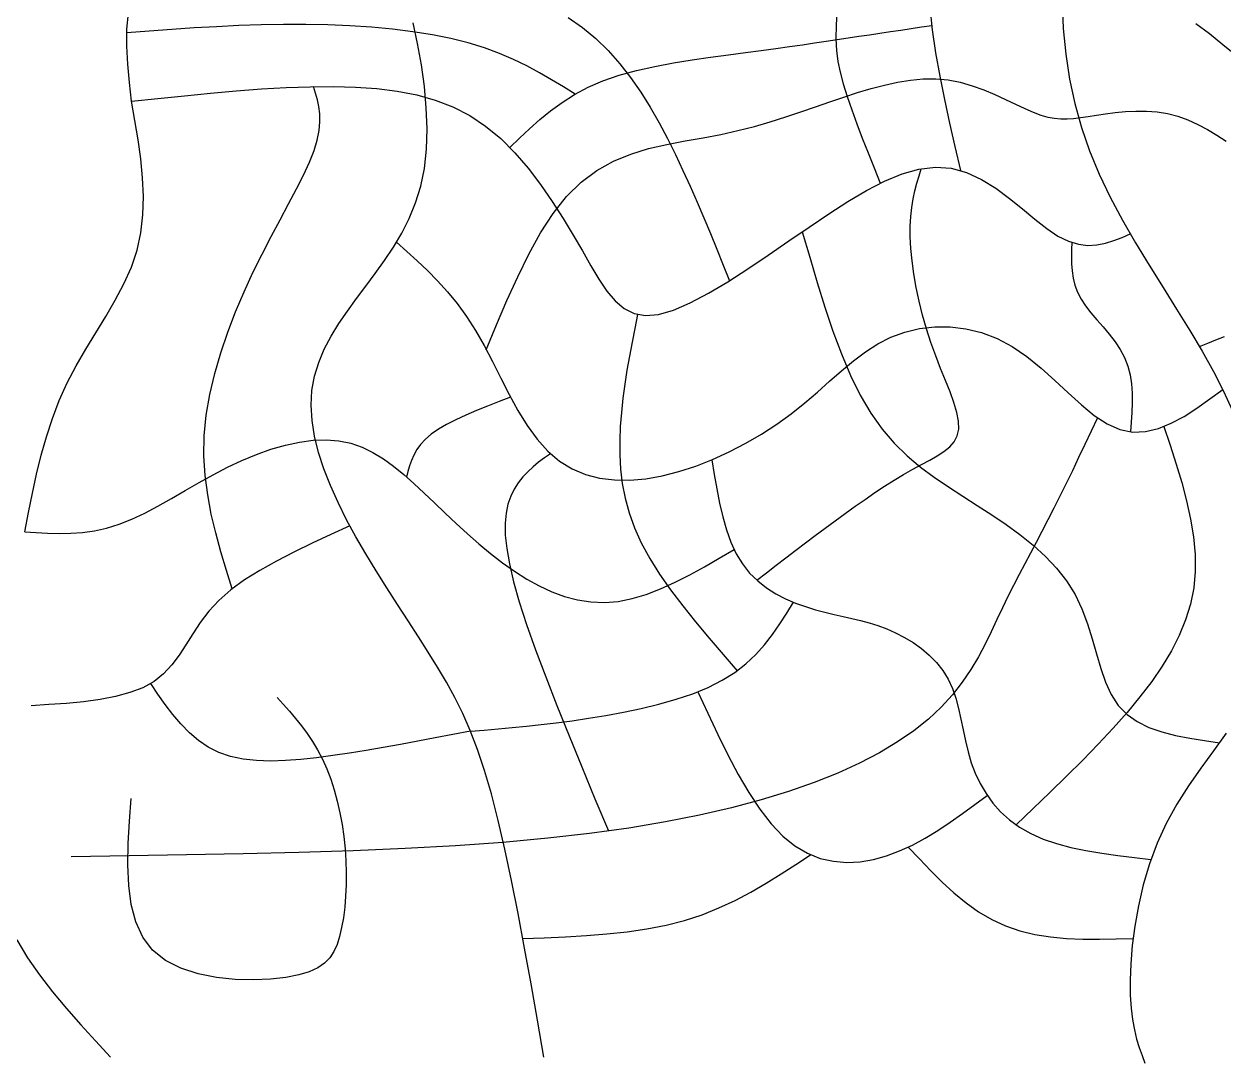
# Model space of a CAD drawing. Extents: x -15455 to 10897, y -24374 to 16165.
# Drawn here: x 5462 to 5968, y -4060 to -3625 of the extents above; entities that cross this region are included whole.
import ezdxf

# ---------------------------------------------------------------- set-up
doc = ezdxf.new("R2010")
doc.units = 0
doc.header["$MEASUREMENT"] = 0
doc.layers.add('STREETS-SPRAWL-12M', color=7, linetype='CONTINUOUS')

msp = doc.modelspace()

# ---------------------------------------------------------------- linework, layer by layer
at = {"layer": 'STREETS-SPRAWL-12M', "color": 253, "linetype": 'CONTINUOUS'}
for p, q in [((5899.96, -3615.46), (5900.4, -3626.69)), ((5505.82, -3627.02), (5506.44, -3620.28)), ((5805.06, -3617.88), (5804.63, -3625.11)), ((5844.15, -3617.71), (5845.18, -3627.28)), ((5552.97, -3625.51), (5543.55, -3625.95)), ((5562.37, -3625.18), (5552.97, -3625.51)), ((5571.76, -3625), (5562.37, -3625.18)), ((5581.13, -3625), (5571.76, -3625)), ((5590.47, -3625.19), (5581.13, -3625)), ((5599.71, -3625.58), (5590.47, -3625.19)), ((5608.81, -3626.19), (5599.71, -3625.58)), ((5628.31, -3633.1), (5626.45, -3624.36)), ((5691.74, -3622.13), (5697.76, -3626.32)), ((5804.63, -3625.11), (5804.54, -3631.01)), ((5840.6, -3626.04), (5844.94, -3625.39)), ((5956.23, -3624.65), (5961.98, -3628.86)), ((5515.22, -3627.79), (5505.77, -3628.48)), ((5505.79, -3634.21), (5505.82, -3627.02)), ((5524.67, -3627.12), (5515.22, -3627.79)), ((5534.11, -3626.5), (5524.67, -3627.12)), ((5543.55, -3625.95), (5534.11, -3626.5)), ((5617.68, -3627.03), (5608.81, -3626.19)), ((5626.27, -3628.1), (5617.68, -3627.03)), ((5634.51, -3629.41), (5626.27, -3628.1)), ((5642.33, -3630.98), (5634.51, -3629.41)), ((5697.76, -3626.32), (5703.39, -3630.96)), ((5703.39, -3630.96), (5708.64, -3636.05)), ((5805.1, -3631.39), (5809.69, -3630.69)), ((5809.69, -3630.69), (5814.21, -3630.01)), ((5814.21, -3630.01), (5818.69, -3629.33)), ((5818.69, -3629.33), (5823.12, -3628.67)), ((5823.12, -3628.67), (5827.52, -3628)), ((5827.52, -3628), (5831.9, -3627.35)), ((5831.9, -3627.35), (5836.26, -3626.69)), ((5836.26, -3626.69), (5840.6, -3626.04)), ((5845.18, -3627.28), (5846.59, -3636.96)), ((5900.4, -3626.69), (5901.42, -3637.55)), ((5961.98, -3628.86), (5967.7, -3633.42)), ((5506.2, -3641.74), (5505.79, -3634.21)), ((5629.9, -3642.07), (5628.31, -3633.1)), ((5649.67, -3632.81), (5642.33, -3630.98)), ((5656.49, -3634.91), (5649.67, -3632.81)), ((5662.83, -3637.25), (5656.49, -3634.91)), ((5766.45, -3636.85), (5773.1, -3635.97)), ((5773.1, -3635.97), (5779.27, -3635.14)), ((5779.27, -3635.14), (5785.03, -3634.34)), ((5785.03, -3634.34), (5790.43, -3633.57)), ((5790.43, -3633.57), (5795.54, -3632.82)), ((5795.54, -3632.82), (5800.41, -3632.09)), ((5800.41, -3632.09), (5805.1, -3631.39)), ((5804.54, -3631.01), (5804.8, -3636.03)), ((5967.7, -3633.42), (5973.45, -3638.07)), ((5668.76, -3639.79), (5662.83, -3637.25)), ((5674.35, -3642.51), (5668.76, -3639.79)), ((5708.64, -3636.05), (5713.52, -3641.55)), ((5736.08, -3641.18), (5743.97, -3639.89)), ((5743.97, -3639.89), (5751.76, -3638.77)), ((5751.76, -3638.77), (5759.3, -3637.77)), ((5759.3, -3637.77), (5766.45, -3636.85)), ((5804.8, -3636.03), (5805.41, -3640.6)), ((5805.41, -3640.6), (5806.38, -3645.17)), ((5846.59, -3636.96), (5848.31, -3646.75)), ((5901.42, -3637.55), (5903.03, -3648.09)), ((5506.89, -3649.5), (5506.2, -3641.74)), ((5631.13, -3651.14), (5629.9, -3642.07)), ((5679.67, -3645.36), (5674.35, -3642.51)), ((5684.78, -3648.31), (5679.67, -3645.36)), ((5713.24, -3646.44), (5720.57, -3644.41)), ((5713.52, -3641.55), (5718.08, -3647.41)), ((5720.57, -3644.41), (5728.23, -3642.68)), ((5728.23, -3642.68), (5736.08, -3641.18)), ((5806.38, -3645.17), (5807.7, -3650.07)), ((5507.73, -3657.36), (5506.89, -3649.5)), ((5583.04, -3651.24), (5592.81, -3651.16)), ((5592.81, -3651.16), (5602.18, -3651.4)), ((5631.96, -3660.17), (5631.13, -3651.14)), ((5689.76, -3651.33), (5684.78, -3648.31)), ((5700.13, -3651.5), (5706.4, -3648.79)), ((5706.4, -3648.79), (5713.24, -3646.44)), ((5718.08, -3647.41), (5722.33, -3653.56)), ((5807.7, -3650.07), (5809.34, -3655.35)), ((5819.44, -3652.02), (5825.05, -3650.53)), ((5825.05, -3650.53), (5830.57, -3649.31)), ((5830.57, -3649.31), (5836.01, -3648.44)), ((5836.01, -3648.44), (5841.36, -3647.96)), ((5841.36, -3647.96), (5846.64, -3647.92)), ((5846.64, -3647.92), (5851.84, -3648.39)), ((5848.31, -3646.75), (5850.29, -3656.61)), ((5851.84, -3648.39), (5856.97, -3649.39)), ((5856.97, -3649.39), (5862, -3650.83)), ((5862, -3650.83), (5866.87, -3652.58)), ((5903.03, -3648.09), (5905.24, -3658.36)), ((5507.73, -3657.36), (5518.89, -3656.17)), ((5518.89, -3656.17), (5530, -3655.02)), ((5530, -3655.02), (5541, -3653.95)), ((5541, -3653.95), (5551.86, -3653)), ((5551.86, -3653), (5562.52, -3652.2)), ((5562.52, -3652.2), (5572.93, -3651.61)), ((5572.93, -3651.61), (5583.04, -3651.24)), ((5585.29, -3653.94), (5584.43, -3651.22)), ((5586.07, -3656.73), (5585.29, -3653.94)), ((5602.18, -3651.4), (5611.16, -3652.02)), ((5611.16, -3652.02), (5619.74, -3653.1)), ((5619.74, -3653.1), (5627.94, -3654.7)), ((5627.94, -3654.7), (5635.76, -3656.91)), ((5689.17, -3657.83), (5694.42, -3654.53)), ((5694.67, -3654.39), (5689.76, -3651.33)), ((5694.42, -3654.53), (5700.13, -3651.5)), ((5722.33, -3653.56), (5726.31, -3659.93)), ((5802.01, -3657.67), (5807.93, -3655.65)), ((5807.93, -3655.65), (5813.73, -3653.75)), ((5809.34, -3655.35), (5811.25, -3660.96)), ((5813.73, -3653.75), (5819.44, -3652.02)), ((5866.87, -3652.58), (5871.56, -3654.54)), ((5871.56, -3654.54), (5876.04, -3656.58)), ((5509.17, -3665.49), (5507.73, -3657.36)), ((5586.7, -3659.64), (5586.07, -3656.73)), ((5587.08, -3662.73), (5586.7, -3659.64)), ((5632.28, -3669.02), (5631.96, -3660.17)), ((5635.76, -3656.91), (5643.2, -3659.78)), ((5643.2, -3659.78), (5650.27, -3663.4)), ((5684.31, -3661.37), (5689.17, -3657.83)), ((5726.31, -3659.93), (5730.05, -3666.48)), ((5789.8, -3661.88), (5795.98, -3659.76)), ((5795.98, -3659.76), (5802.01, -3657.67)), ((5811.25, -3660.96), (5813.39, -3666.82)), ((5850.29, -3656.61), (5852.46, -3666.54)), ((5876.04, -3656.58), (5880.25, -3658.58)), ((5880.25, -3658.58), (5884.16, -3660.42)), ((5884.16, -3660.42), (5887.74, -3661.99)), ((5905.24, -3658.36), (5908.05, -3668.41)), ((5510.5, -3673.59), (5509.17, -3665.49)), ((5586.83, -3669.71), (5587.15, -3666.07)), ((5587.15, -3666.07), (5587.08, -3662.73)), ((5650.27, -3663.4), (5656.97, -3667.82)), ((5675.45, -3668.95), (5679.76, -3665.09)), ((5679.76, -3665.09), (5684.31, -3661.37)), ((5770.2, -3667.97), (5776.93, -3666.03)), ((5776.93, -3666.03), (5783.46, -3663.98)), ((5783.46, -3663.98), (5789.8, -3661.88)), ((5887.74, -3661.99), (5890.97, -3663.19)), ((5890.97, -3663.19), (5893.91, -3664.03)), ((5893.91, -3664.03), (5896.66, -3664.55)), ((5896.66, -3664.55), (5899.32, -3664.8)), ((5899.32, -3664.8), (5901.97, -3664.81)), ((5901.97, -3664.81), (5904.72, -3664.61)), ((5904.72, -3664.61), (5907.64, -3664.26)), ((5907.64, -3664.26), (5910.84, -3663.78)), ((5910.84, -3663.78), (5914.38, -3663.23)), ((5914.38, -3663.23), (5918.22, -3662.66)), ((5918.22, -3662.66), (5922.31, -3662.13)), ((5922.31, -3662.13), (5926.59, -3661.73)), ((5926.59, -3661.73), (5930.99, -3661.5)), ((5930.99, -3661.5), (5935.46, -3661.52)), ((5935.46, -3661.52), (5939.94, -3661.86)), ((5939.94, -3661.86), (5944.36, -3662.58)), ((5944.36, -3662.58), (5948.69, -3663.72)), ((5948.69, -3663.72), (5952.91, -3665.25)), ((5952.91, -3665.25), (5957.04, -3667.12)), ((5586.03, -3673.73), (5586.83, -3669.71)), ((5632.05, -3677.57), (5632.28, -3669.02)), ((5656.97, -3667.82), (5663.3, -3673.09)), ((5671.29, -3672.9), (5675.45, -3668.95)), ((5730.05, -3666.48), (5733.58, -3673.12)), ((5748.6, -3672.74), (5756.05, -3671.35)), ((5756.05, -3671.35), (5763.25, -3669.75)), ((5763.25, -3669.75), (5770.2, -3667.97)), ((5813.39, -3666.82), (5815.7, -3672.91)), ((5852.46, -3666.54), (5854.76, -3676.5)), ((5908.05, -3668.41), (5911.48, -3678.31)), ((5957.04, -3667.12), (5961.11, -3669.26)), ((5961.11, -3669.26), (5965.12, -3671.63)), ((5511.62, -3681.64), (5510.5, -3673.59)), ((5584.67, -3678.17), (5586.03, -3673.73)), ((5663.3, -3673.09), (5669.27, -3679.06)), ((5667.21, -3676.89), (5671.29, -3672.9)), ((5725.64, -3677.34), (5733.3, -3675.55)), ((5733.3, -3675.55), (5740.99, -3674.08)), ((5733.58, -3673.12), (5736.92, -3679.82)), ((5740.99, -3674.08), (5748.6, -3672.74)), ((5815.7, -3672.91), (5818.16, -3679.15)), ((5965.12, -3671.63), (5969.09, -3674.16)), ((5582.71, -3683.09), (5584.67, -3678.17)), ((5631.17, -3685.67), (5632.05, -3677.57)), ((5669.27, -3679.06), (5674.88, -3685.58)), ((5710.78, -3682.62), (5718.1, -3679.64)), ((5718.1, -3679.64), (5725.64, -3677.34)), ((5736.92, -3679.82), (5740.11, -3686.5)), ((5818.16, -3679.15), (5820.7, -3685.49)), ((5854.76, -3676.5), (5857.12, -3686.48)), ((5911.48, -3678.31), (5915.54, -3688.1)), ((5512.4, -3689.6), (5511.62, -3681.64)), ((5580.21, -3688.48), (5582.71, -3683.09)), ((5629.61, -3693.21), (5631.17, -3685.67)), ((5674.88, -3685.58), (5680.14, -3692.48)), ((5697.19, -3691.4), (5703.78, -3686.48)), ((5703.78, -3686.48), (5710.78, -3682.62)), ((5740.11, -3686.5), (5743.16, -3693.17)), ((5820.7, -3685.49), (5823.29, -3691.9)), ((5832.45, -3688.01), (5839.58, -3685.98)), ((5839.58, -3685.98), (5846.49, -3685.11)), ((5839.62, -3688.84), (5840.55, -3685.79)), ((5846.49, -3685.11), (5853.18, -3685.55)), ((5853.18, -3685.55), (5859.65, -3687.35)), ((5512.76, -3697.46), (5512.4, -3689.6)), ((5577.25, -3694.33), (5580.21, -3688.48)), ((5691.08, -3697.51), (5697.19, -3691.4)), ((5817.49, -3694.94), (5825.08, -3691.04)), ((5825.08, -3691.04), (5832.45, -3688.01)), ((5838.72, -3691.94), (5839.62, -3688.84)), ((5859.65, -3687.35), (5865.89, -3690.28)), ((5865.89, -3690.28), (5871.91, -3694.03)), ((5915.54, -3688.1), (5920.2, -3697.83)), ((5573.94, -3700.6), (5577.25, -3694.33)), ((5627.43, -3700.24), (5629.61, -3693.21)), ((5680.14, -3692.48), (5685.05, -3699.58)), ((5743.16, -3693.17), (5746.1, -3699.83)), ((5809.66, -3699.55), (5817.49, -3694.94)), ((5837.15, -3698.51), (5837.89, -3695.15)), ((5837.89, -3695.15), (5838.72, -3691.94)), ((5871.91, -3694.03), (5877.68, -3698.3)), ((5512.56, -3705.19), (5512.76, -3697.46)), ((5570.35, -3707.28), (5573.94, -3700.6)), ((5624.72, -3706.82), (5627.43, -3700.24)), ((5685.05, -3699.58), (5689.62, -3706.73)), ((5685.42, -3704.71), (5691.08, -3697.51)), ((5746.1, -3699.83), (5748.94, -3706.47)), ((5801.59, -3704.74), (5809.66, -3699.55)), ((5836.56, -3702.08), (5837.15, -3698.51)), ((5877.68, -3698.3), (5883.19, -3702.75)), ((5920.2, -3697.83), (5925.36, -3707.49)), ((5511.72, -3712.76), (5512.56, -3705.19)), ((5621.58, -3713.01), (5624.72, -3706.82)), ((5680.14, -3712.84), (5685.42, -3704.71)), ((5689.62, -3706.73), (5693.85, -3713.74)), ((5748.94, -3706.47), (5751.71, -3713.11)), ((5793.27, -3710.36), (5801.59, -3704.74)), ((5835.89, -3710.04), (5836.12, -3705.9)), ((5836.12, -3705.9), (5836.56, -3702.08)), ((5883.19, -3702.75), (5888.45, -3707.1)), ((5566.6, -3714.35), (5570.35, -3707.28)), ((5784.73, -3716.25), (5793.27, -3710.36)), ((5835.89, -3714.54), (5835.89, -3710.04)), ((5888.45, -3707.1), (5893.45, -3711.01)), ((5893.45, -3711.01), (5898.16, -3714.18)), ((5925.36, -3707.49), (5930.88, -3717.05)), ((5510.11, -3720.13), (5511.72, -3712.76)), ((5562.75, -3721.79), (5566.6, -3714.35)), ((5618.09, -3718.89), (5621.58, -3713.01)), ((5619.44, -3716.7), (5623.82, -3720.62)), ((5675.18, -3721.76), (5680.14, -3712.84)), ((5693.85, -3713.74), (5697.73, -3720.46)), ((5751.71, -3713.11), (5754.42, -3719.74)), ((5776.08, -3722.2), (5784.73, -3716.25)), ((5790.4, -3712.33), (5793.52, -3723.08)), ((5836.15, -3719.42), (5835.89, -3714.54)), ((5898.16, -3714.18), (5902.59, -3716.37)), ((5902.59, -3716.37), (5906.78, -3717.63)), ((5904.06, -3716.9), (5903.92, -3719.9)), ((5918.19, -3717.21), (5921.73, -3716.11)), ((5921.73, -3716.11), (5925.2, -3714.74)), ((5925.2, -3714.74), (5928.64, -3713.24)), ((5507.69, -3727.31), (5510.11, -3720.13)), ((5558.92, -3729.57), (5562.75, -3721.79)), ((5614.36, -3724.51), (5618.09, -3718.89)), ((5623.82, -3720.62), (5628.17, -3724.61)), ((5670.48, -3731.29), (5675.18, -3721.76)), ((5697.73, -3720.46), (5701.32, -3726.72)), ((5754.42, -3719.74), (5757.09, -3726.37)), ((5836.66, -3724.65), (5836.15, -3719.42)), ((5903.92, -3719.9), (5903.85, -3722.9)), ((5906.78, -3717.63), (5910.75, -3718.11)), ((5910.75, -3718.11), (5914.54, -3717.93)), ((5914.54, -3717.93), (5918.19, -3717.21)), ((5930.88, -3717.05), (5936.61, -3726.5)), ((5610.46, -3729.95), (5614.36, -3724.51)), ((5628.17, -3724.61), (5632.49, -3728.74)), ((5701.32, -3726.72), (5704.72, -3732.4)), ((5757.09, -3726.37), (5759.74, -3732.99)), ((5767.46, -3728.01), (5776.08, -3722.2)), ((5793.52, -3723.08), (5796.68, -3733.72)), ((5837.42, -3730.14), (5836.66, -3724.65)), ((5903.85, -3722.9), (5903.89, -3725.9)), ((5903.89, -3725.9), (5904.11, -3728.89)), ((5936.61, -3726.5), (5942.42, -3735.8)), ((5504.56, -3734.33), (5507.69, -3727.31)), ((5555.18, -3737.68), (5558.92, -3729.57)), ((5606.5, -3735.27), (5610.46, -3729.95)), ((5632.49, -3728.74), (5636.73, -3733.08)), ((5665.96, -3741.3), (5670.48, -3731.29)), ((5759.02, -3733.45), (5767.46, -3728.01)), ((5838.42, -3735.83), (5837.42, -3730.14)), ((5904.11, -3728.89), (5904.55, -3731.87)), ((5904.55, -3731.87), (5905.29, -3734.83)), ((5500.9, -3741.24), (5504.56, -3734.33)), ((5602.56, -3740.54), (5606.5, -3735.27)), ((5636.73, -3733.08), (5640.9, -3737.69)), ((5704.72, -3732.4), (5708.09, -3737.36)), ((5750.89, -3738.3), (5759.02, -3733.45)), ((5796.68, -3733.72), (5799.93, -3744.14)), ((5839.64, -3741.64), (5838.42, -3735.83)), ((5905.29, -3734.83), (5906.38, -3737.78)), ((5942.42, -3735.8), (5948.17, -3744.94)), ((5496.88, -3748.1), (5500.9, -3741.24)), ((5551.62, -3746.05), (5555.18, -3737.68)), ((5598.75, -3745.8), (5602.56, -3740.54)), ((5640.9, -3737.69), (5644.96, -3742.66)), ((5661.58, -3751.62), (5665.96, -3741.3)), ((5708.09, -3737.36), (5711.58, -3741.49)), ((5711.58, -3741.49), (5715.35, -3744.66)), ((5743.22, -3742.36), (5750.89, -3738.3)), ((5841.09, -3747.49), (5839.64, -3741.64)), ((5906.38, -3737.78), (5907.87, -3740.71)), ((5907.87, -3740.71), (5909.79, -3743.63)), ((5548.31, -3754.63), (5551.62, -3746.05)), ((5595.15, -3751.08), (5598.75, -3745.8)), ((5644.96, -3742.66), (5648.89, -3748.04)), ((5715.35, -3744.66), (5719.54, -3746.76)), ((5719.54, -3746.76), (5724.31, -3747.65)), ((5720.97, -3747.17), (5719.8, -3753.06)), ((5724.31, -3747.65), (5729.82, -3747.23)), ((5729.82, -3747.23), (5736.15, -3745.41)), ((5736.15, -3745.41), (5743.22, -3742.36)), ((5799.93, -3744.14), (5803.33, -3754.21)), ((5909.79, -3743.63), (5912.06, -3746.55)), ((5912.06, -3746.55), (5914.56, -3749.49)), ((5948.17, -3744.94), (5953.71, -3753.9)), ((5492.67, -3754.95), (5496.88, -3748.1)), ((5591.86, -3756.42), (5595.15, -3751.08)), ((5648.89, -3748.04), (5652.67, -3753.91)), ((5657.25, -3762.09), (5661.58, -3751.62)), ((5842.74, -3753.31), (5841.09, -3747.49)), ((5914.56, -3749.49), (5917.16, -3752.49)), ((5488.44, -3761.86), (5492.67, -3754.95)), ((5545.34, -3763.34), (5548.31, -3754.63)), ((5588.98, -3761.86), (5591.86, -3756.42)), ((5652.67, -3753.91), (5656.3, -3760.3)), ((5719.8, -3753.06), (5718.65, -3758.95)), ((5803.33, -3754.21), (5806.91, -3763.83)), ((5822.24, -3759.61), (5827.76, -3756.8)), ((5827.76, -3756.8), (5833.64, -3754.63)), ((5833.64, -3754.63), (5839.81, -3753.16)), ((5839.81, -3753.16), (5846.21, -3752.4)), ((5844.6, -3759.04), (5842.74, -3753.31)), ((5846.21, -3752.4), (5852.76, -3752.4)), ((5852.76, -3752.4), (5859.38, -3753.2)), ((5859.38, -3753.2), (5865.99, -3754.82)), ((5865.99, -3754.82), (5872.53, -3757.3)), ((5872.53, -3757.3), (5878.91, -3760.67)), ((5917.16, -3752.49), (5919.75, -3755.55)), ((5919.75, -3755.55), (5922.21, -3758.7)), ((5953.71, -3753.9), (5958.91, -3762.65)), ((5964.73, -3757.89), (5968.28, -3756.53)), ((5484.36, -3768.88), (5488.44, -3761.86)), ((5586.6, -3767.45), (5588.98, -3761.86)), ((5656.3, -3760.3), (5659.83, -3767.06)), ((5718.65, -3758.95), (5717.55, -3764.84)), ((5816.99, -3762.97), (5822.24, -3759.61)), ((5846.62, -3764.6), (5844.6, -3759.04)), ((5878.91, -3760.67), (5885.08, -3764.93)), ((5922.21, -3758.7), (5924.42, -3761.97)), ((5924.42, -3761.97), (5926.26, -3765.38)), ((5957.82, -3760.78), (5961.26, -3759.32)), ((5961.26, -3759.32), (5964.73, -3757.89)), ((5542.79, -3772.12), (5545.34, -3763.34)), ((5584.82, -3773.21), (5586.6, -3767.45)), ((5659.83, -3767.06), (5663.34, -3774)), ((5717.55, -3764.84), (5716.52, -3770.73)), ((5806.91, -3763.83), (5810.73, -3772.88)), ((5806.94, -3770.94), (5811.93, -3766.78)), ((5811.93, -3766.78), (5816.99, -3762.97)), ((5848.72, -3769.94), (5846.62, -3764.6)), ((5885.08, -3764.93), (5891.04, -3769.81)), ((5926.26, -3765.38), (5927.64, -3768.95)), ((5958.91, -3762.65), (5963.65, -3771.19)), ((5480.6, -3776.05), (5484.36, -3768.88)), ((5540.72, -3780.92), (5542.79, -3772.12)), ((5716.52, -3770.73), (5715.6, -3776.64)), ((5801.92, -3775.35), (5806.94, -3770.94)), ((5850.77, -3775.04), (5848.72, -3769.94)), ((5891.04, -3769.81), (5896.83, -3775.03)), ((5927.64, -3768.95), (5928.59, -3772.65)), ((5963.65, -3771.19), (5967.93, -3779.56)), ((5477.3, -3783.43), (5480.6, -3776.05)), ((5583.73, -3779.19), (5584.82, -3773.21)), ((5663.34, -3774), (5666.9, -3780.93)), ((5715.6, -3776.64), (5714.81, -3782.55)), ((5796.79, -3779.9), (5801.92, -3775.35)), ((5810.73, -3772.88), (5814.84, -3781.25)), ((5852.67, -3779.86), (5850.77, -3775.04)), ((5896.83, -3775.03), (5902.48, -3780.28)), ((5928.59, -3772.65), (5929.17, -3776.47)), ((5929.17, -3776.47), (5929.45, -3780.4)), ((5539.24, -3789.66), (5540.72, -3780.92)), ((5583.4, -3785.41), (5583.73, -3779.19)), ((5667.49, -3782.04), (5662.6, -3783.91)), ((5666.9, -3780.93), (5670.59, -3787.67)), ((5714.81, -3782.55), (5714.17, -3788.48)), ((5791.44, -3784.5), (5796.79, -3779.9)), ((5814.84, -3781.25), (5819.27, -3788.83)), ((5854.29, -3784.35), (5852.67, -3779.86)), ((5902.48, -3780.28), (5908.02, -3785.28)), ((5929.45, -3780.4), (5929.49, -3784.4)), ((5962.14, -3782.83), (5967.57, -3778.81)), ((5967.93, -3779.56), (5971.77, -3787.82)), ((5474.42, -3790.99), (5477.3, -3783.43)), ((5583.81, -3791.86), (5583.4, -3785.41)), ((5653.1, -3787.69), (5648.61, -3789.61)), ((5657.78, -3785.79), (5653.1, -3787.69)), ((5662.6, -3783.91), (5657.78, -3785.79)), ((5670.59, -3787.67), (5674.48, -3794.03)), ((5785.76, -3789.04), (5791.44, -3784.5)), ((5855.51, -3788.48), (5854.29, -3784.35)), ((5908.02, -3785.28), (5913.48, -3789.72)), ((5929.49, -3784.4), (5929.34, -3788.47)), ((5951.3, -3790.14), (5956.72, -3786.66)), ((5956.72, -3786.66), (5962.14, -3782.83)), ((5471.91, -3798.71), (5474.42, -3790.99)), ((5538.4, -3798.29), (5539.24, -3789.66)), ((5584.88, -3798.5), (5583.81, -3791.86)), ((5644.4, -3791.55), (5640.52, -3793.54)), ((5648.61, -3789.61), (5644.4, -3791.55)), ((5714.17, -3788.48), (5713.71, -3794.42)), ((5779.69, -3793.43), (5785.76, -3789.04)), ((5819.27, -3788.83), (5824.06, -3795.55)), ((5856.23, -3792.22), (5855.51, -3788.48)), ((5856.32, -3795.52), (5856.23, -3792.22)), ((5914.85, -3790.71), (5912.18, -3796.35)), ((5913.48, -3789.72), (5918.89, -3793.3)), ((5929.07, -3792.58), (5928.74, -3796.7)), ((5929.34, -3788.47), (5929.07, -3792.58)), ((5945.88, -3793.07), (5951.3, -3790.14)), ((5634.05, -3797.64), (5631.57, -3799.77)), ((5637.05, -3795.56), (5634.05, -3797.64)), ((5640.52, -3793.54), (5637.05, -3795.56)), ((5674.48, -3794.03), (5678.64, -3799.82)), ((5713.71, -3794.42), (5713.47, -3800.38)), ((5766.57, -3801.51), (5773.27, -3797.6)), ((5773.27, -3797.6), (5779.69, -3793.43)), ((5824.06, -3795.55), (5829.18, -3801.47)), ((5855.69, -3798.37), (5856.32, -3795.52)), ((5912.18, -3796.35), (5909.52, -3801.97)), ((5918.89, -3793.3), (5924.27, -3795.73)), ((5924.27, -3795.73), (5929.66, -3796.79)), ((5929.66, -3796.79), (5935.06, -3796.58)), ((5935.06, -3796.58), (5940.47, -3795.28)), ((5940.47, -3795.28), (5945.88, -3793.07)), ((5942.84, -3794.41), (5945.45, -3802.33)), ((5469.71, -3806.56), (5471.91, -3798.71)), ((5538.27, -3806.75), (5538.4, -3798.29)), ((5566.51, -3804.03), (5572.56, -3802.27)), ((5572.56, -3802.27), (5578.49, -3800.99)), ((5578.49, -3800.99), (5584.26, -3800.22)), ((5584.26, -3800.22), (5589.82, -3800.02)), ((5586.58, -3805.32), (5584.88, -3798.5)), ((5589.82, -3800.02), (5595.12, -3800.44)), ((5595.12, -3800.44), (5600.14, -3801.5)), ((5600.14, -3801.5), (5604.9, -3803.17)), ((5629.55, -3801.96), (5627.95, -3804.18)), ((5631.57, -3799.77), (5629.55, -3801.96)), ((5678.64, -3799.82), (5683.15, -3804.85)), ((5713.47, -3800.38), (5713.49, -3806.36)), ((5759.66, -3805.1), (5766.57, -3801.51)), ((5829.18, -3801.47), (5834.58, -3806.75)), ((5852.52, -3803.01), (5854.4, -3800.84)), ((5854.4, -3800.84), (5855.69, -3798.37)), ((5909.52, -3801.97), (5906.87, -3807.54)), ((5945.45, -3802.33), (5947.97, -3810.22)), ((5467.75, -3814.52), (5469.71, -3806.56)), ((5538.77, -3815.06), (5538.27, -3806.75)), ((5554.26, -3808.75), (5560.4, -3806.21)), ((5560.4, -3806.21), (5566.51, -3804.03)), ((5588.83, -3812.27), (5586.58, -3805.32)), ((5604.9, -3803.17), (5609.45, -3805.39)), ((5609.45, -3805.39), (5613.86, -3808.08)), ((5626.68, -3806.44), (5625.68, -3808.74)), ((5627.95, -3804.18), (5626.68, -3806.44)), ((5681.75, -3807.66), (5679.31, -3809.49)), ((5684.23, -3805.87), (5681.75, -3807.66)), ((5683.15, -3804.85), (5688.07, -3808.98)), ((5713.49, -3806.36), (5713.83, -3812.38)), ((5752.62, -3808.32), (5759.66, -3805.1)), ((5834.58, -3806.75), (5840.22, -3811.49)), ((5844.1, -3808.61), (5847.29, -3806.81)), ((5847.29, -3806.81), (5850.12, -3804.97)), ((5850.12, -3804.97), (5852.52, -3803.01)), ((5906.87, -3807.54), (5904.23, -3813.03)), ((5542.12, -3814.76), (5548.16, -3811.62)), ((5548.16, -3811.62), (5554.26, -3808.75)), ((5591.58, -3819.33), (5588.83, -3812.27)), ((5613.86, -3808.08), (5618.17, -3811.2)), ((5618.17, -3811.2), (5622.43, -3814.68)), ((5624.88, -3811.05), (5624.22, -3813.38)), ((5625.68, -3808.74), (5624.88, -3811.05)), ((5676.95, -3811.41), (5674.69, -3813.46)), ((5679.31, -3809.49), (5676.95, -3811.41)), ((5688.07, -3808.98), (5693.37, -3812.2)), ((5693.37, -3812.2), (5699.02, -3814.58)), ((5713.83, -3812.38), (5714.56, -3818.46)), ((5738.39, -3813.44), (5745.5, -3811.12)), ((5745.5, -3811.12), (5752.62, -3808.32)), ((5752.34, -3808.44), (5753.34, -3814.62)), ((5833.1, -3814.63), (5836.93, -3812.44)), ((5836.93, -3812.44), (5840.62, -3810.46)), ((5840.22, -3811.49), (5846.04, -3815.83)), ((5840.62, -3810.46), (5844.1, -3808.61)), ((5947.97, -3810.22), (5950.31, -3818.05)), ((5465.98, -3822.56), (5467.75, -3814.52)), ((5530.3, -3821.43), (5536.17, -3818.06)), ((5536.17, -3818.06), (5542.12, -3814.76)), ((5539.83, -3823.24), (5538.77, -3815.06)), ((5622.43, -3814.68), (5626.69, -3818.45)), ((5624.22, -3813.38), (5623.62, -3815.71)), ((5672.58, -3815.68), (5670.66, -3818.11)), ((5674.69, -3813.46), (5672.58, -3815.68)), ((5699.02, -3814.58), (5704.99, -3816.14)), ((5704.99, -3816.14), (5711.24, -3816.95)), ((5711.24, -3816.95), (5717.74, -3817.03)), ((5717.74, -3817.03), (5724.46, -3816.45)), ((5724.46, -3816.45), (5731.36, -3815.23)), ((5731.36, -3815.23), (5738.39, -3813.44)), ((5753.34, -3814.62), (5754.4, -3820.73)), ((5825.12, -3819.58), (5829.16, -3817.02)), ((5829.16, -3817.02), (5833.1, -3814.63)), ((5846.04, -3815.83), (5852.01, -3819.88)), ((5904.23, -3813.03), (5901.61, -3818.43)), ((5950.31, -3818.05), (5952.37, -3825.81)), ((5464.32, -3830.66), (5465.98, -3822.56)), ((5524.53, -3824.76), (5530.3, -3821.43)), ((5594.78, -3826.48), (5591.58, -3819.33)), ((5626.69, -3818.45), (5631.02, -3822.46)), ((5631.02, -3822.46), (5635.44, -3826.65)), ((5668.96, -3820.79), (5667.52, -3823.77)), ((5670.66, -3818.11), (5668.96, -3820.79)), ((5714.56, -3818.46), (5715.74, -3824.59)), ((5754.4, -3820.73), (5755.57, -3826.71)), ((5816.85, -3825.12), (5821.01, -3822.29)), ((5821.01, -3822.29), (5825.12, -3819.58)), ((5852.01, -3819.88), (5858.07, -3823.79)), ((5901.61, -3818.43), (5899.01, -3823.71)), ((5513.28, -3830.9), (5518.85, -3827.95)), ((5518.85, -3827.95), (5524.53, -3824.76)), ((5541.34, -3831.3), (5539.83, -3823.24)), ((5598.37, -3833.68), (5594.78, -3826.48)), ((5635.44, -3826.65), (5639.97, -3830.94)), ((5666.38, -3827.11), (5665.58, -3830.88)), ((5667.52, -3823.77), (5666.38, -3827.11)), ((5715.74, -3824.59), (5717.43, -3830.8)), ((5755.57, -3826.71), (5756.92, -3832.5)), ((5808.45, -3831.06), (5812.66, -3828.05)), ((5812.66, -3828.05), (5816.85, -3825.12)), ((5858.07, -3823.79), (5864.17, -3827.66)), ((5864.17, -3827.66), (5870.27, -3831.61)), ((5899.01, -3823.71), (5896.45, -3828.84)), ((5952.37, -3825.81), (5954.07, -3833.46)), ((5462.73, -3838.78), (5464.32, -3830.66)), ((5507.82, -3833.49), (5513.28, -3830.9)), ((5543.22, -3839.27), (5541.34, -3831.3)), ((5639.97, -3830.94), (5644.6, -3835.28)), ((5665.58, -3830.88), (5665.19, -3835.19)), ((5717.43, -3830.8), (5719.68, -3837.1)), ((5756.92, -3832.5), (5758.49, -3838.02)), ((5804.24, -3834.11), (5808.45, -3831.06)), ((5870.27, -3831.61), (5876.28, -3835.69)), ((5896.45, -3828.84), (5893.92, -3833.81)), ((5492.12, -3838.37), (5497.24, -3837.24)), ((5497.24, -3837.24), (5502.48, -3835.63)), ((5502.48, -3835.63), (5507.82, -3833.49)), ((5599.77, -3836.33), (5591.75, -3839.96)), ((5602.28, -3840.9), (5598.37, -3833.68)), ((5644.6, -3835.28), (5649.33, -3839.61)), ((5665.19, -3835.19), (5665.26, -3840.14)), ((5719.68, -3837.1), (5722.56, -3843.49)), ((5758.49, -3838.02), (5760.35, -3843.21)), ((5795.9, -3840.29), (5800.06, -3837.19)), ((5800.06, -3837.19), (5804.24, -3834.11)), ((5876.28, -3835.69), (5882.11, -3839.95)), ((5893.92, -3833.81), (5891.42, -3838.6)), ((5954.07, -3833.46), (5955.3, -3840.97)), ((5462.73, -3838.78), (5467.54, -3839.12)), ((5467.54, -3839.12), (5472.37, -3839.39)), ((5472.37, -3839.39), (5477.22, -3839.51)), ((5477.22, -3839.51), (5482.12, -3839.43)), ((5482.12, -3839.43), (5487.08, -3839.08)), ((5487.08, -3839.08), (5492.12, -3838.37)), ((5545.37, -3847.18), (5543.22, -3839.27)), ((5591.75, -3839.96), (5583.84, -3843.62)), ((5606.45, -3848.12), (5602.28, -3840.9)), ((5649.33, -3839.61), (5654.15, -3843.85)), ((5665.26, -3840.14), (5665.83, -3845.83)), ((5760.35, -3843.21), (5762.55, -3848.01)), ((5791.76, -3843.42), (5795.9, -3840.29)), ((5882.11, -3839.95), (5887.67, -3844.42)), ((5888.96, -3843.24), (5886.53, -3847.79)), ((5891.42, -3838.6), (5888.96, -3843.24)), ((5955.3, -3840.97), (5955.99, -3848.33)), ((5547.71, -3855.04), (5545.37, -3847.18)), ((5576.14, -3847.34), (5568.76, -3851.14)), ((5583.84, -3843.62), (5576.14, -3847.34)), ((5610.81, -3855.3), (5606.45, -3848.12)), ((5654.15, -3843.85), (5659.06, -3847.95)), ((5659.06, -3847.95), (5664.05, -3851.83)), ((5665.83, -3845.83), (5666.96, -3852.35)), ((5722.56, -3843.49), (5726.11, -3849.98)), ((5755.43, -3849.94), (5761.68, -3846.26)), ((5762.55, -3848.01), (5765.15, -3852.34)), ((5783.53, -3849.7), (5787.64, -3846.55)), ((5787.64, -3846.55), (5791.76, -3843.42)), ((5886.53, -3847.79), (5884.13, -3852.3)), ((5887.67, -3844.42), (5892.86, -3849.14)), ((5955.99, -3848.33), (5956.04, -3855.5)), ((5568.76, -3851.14), (5561.81, -3855.04)), ((5664.05, -3851.83), (5669.13, -3855.44)), ((5666.96, -3852.35), (5668.71, -3859.81)), ((5726.11, -3849.98), (5730.25, -3856.57)), ((5749.19, -3853.53), (5755.43, -3849.94)), ((5765.15, -3852.34), (5768.19, -3856.17)), ((5775.33, -3856.02), (5779.42, -3852.85)), ((5779.42, -3852.85), (5783.53, -3849.7)), ((5884.13, -3852.3), (5881.76, -3856.8)), ((5892.86, -3849.14), (5897.6, -3854.14)), ((5550.14, -3862.87), (5547.71, -3855.04)), ((5561.81, -3855.04), (5555.38, -3859.09)), ((5615.28, -3862.41), (5610.81, -3855.3)), ((5669.13, -3855.44), (5674.28, -3858.72)), ((5730.25, -3856.57), (5734.92, -3863.24)), ((5736.81, -3860.08), (5742.98, -3856.94)), ((5742.98, -3856.94), (5749.19, -3853.53)), ((5768.19, -3856.17), (5771.61, -3859.51)), ((5771.24, -3859.18), (5775.33, -3856.02)), ((5881.76, -3856.8), (5879.4, -3861.36)), ((5897.6, -3854.14), (5901.79, -3859.47)), ((5956.04, -3855.5), (5955.38, -3862.46)), ((5549.6, -3863.3), (5544.56, -3867.7)), ((5555.38, -3859.09), (5549.6, -3863.3)), ((5619.78, -3869.42), (5615.28, -3862.41)), ((5668.71, -3859.81), (5671.13, -3868.3)), ((5674.28, -3858.72), (5679.51, -3861.61)), ((5679.51, -3861.61), (5684.83, -3864.06)), ((5724.64, -3865.18), (5730.69, -3862.86)), ((5730.69, -3862.86), (5736.81, -3860.08)), ((5734.92, -3863.24), (5740.01, -3869.98)), ((5771.61, -3859.51), (5775.33, -3862.4)), ((5775.33, -3862.4), (5779.29, -3864.89)), ((5879.4, -3861.36), (5877.06, -3866.02)), ((5901.79, -3859.47), (5905.35, -3865.16)), ((5955.38, -3862.46), (5954.01, -3869.24)), ((5544.56, -3867.7), (5540.32, -3872.29)), ((5671.13, -3868.3), (5674.25, -3877.89)), ((5684.83, -3864.06), (5690.23, -3866.03)), ((5690.23, -3866.03), (5695.72, -3867.47)), ((5695.72, -3867.47), (5701.31, -3868.33)), ((5701.31, -3868.33), (5706.99, -3868.56)), ((5706.99, -3868.56), (5712.77, -3868.11)), ((5712.77, -3868.11), (5718.66, -3866.96)), ((5718.66, -3866.96), (5724.64, -3865.18)), ((5779.29, -3864.89), (5783.4, -3867.02)), ((5783.4, -3867.02), (5787.59, -3868.81)), ((5783.92, -3873.06), (5786.76, -3868.48)), ((5877.06, -3866.02), (5874.74, -3870.82)), ((5905.35, -3865.16), (5908.23, -3871.22)), ((5540.32, -3872.29), (5536.72, -3877)), ((5624.25, -3876.3), (5619.78, -3869.42)), ((5740.01, -3869.98), (5745.44, -3876.78)), ((5781, -3877.59), (5783.92, -3873.06)), ((5787.59, -3868.81), (5791.79, -3870.33)), ((5791.79, -3870.33), (5795.92, -3871.6)), ((5795.92, -3871.6), (5799.92, -3872.67)), ((5799.92, -3872.67), (5803.8, -3873.6)), ((5803.8, -3873.6), (5807.59, -3874.45)), ((5874.74, -3870.82), (5872.42, -3875.81)), ((5908.23, -3871.22), (5910.56, -3877.53)), ((5954.01, -3869.24), (5951.97, -3875.89)), ((5536.72, -3877), (5533.57, -3881.73)), ((5628.61, -3883.01), (5624.25, -3876.3)), ((5674.25, -3877.89), (5677.99, -3888.47)), ((5745.44, -3876.78), (5751.14, -3883.61)), ((5777.9, -3882.04), (5781, -3877.59)), ((5807.59, -3874.45), (5811.3, -3875.28)), ((5811.3, -3875.28), (5814.98, -3876.16)), ((5814.98, -3876.16), (5818.63, -3877.14)), ((5818.63, -3877.14), (5822.3, -3878.28)), ((5822.3, -3878.28), (5825.99, -3879.66)), ((5872.42, -3875.81), (5870.01, -3880.95)), ((5910.56, -3877.53), (5912.54, -3883.93)), ((5951.97, -3875.89), (5949.28, -3882.43)), ((5533.57, -3881.73), (5530.65, -3886.36)), ((5632.8, -3889.52), (5628.61, -3883.01)), ((5751.14, -3883.61), (5757, -3890.47)), ((5774.53, -3886.35), (5777.9, -3882.04)), ((5825.99, -3879.66), (5829.73, -3881.32)), ((5829.73, -3881.32), (5833.46, -3883.26)), ((5833.46, -3883.26), (5837.11, -3885.49)), ((5870.01, -3880.95), (5867.44, -3886.2)), ((5949.28, -3882.43), (5945.99, -3888.9)), ((5530.65, -3886.36), (5527.76, -3890.79)), ((5677.99, -3888.47), (5682.28, -3899.9)), ((5770.82, -3890.48), (5774.53, -3886.35)), ((5837.11, -3885.49), (5840.62, -3888.01)), ((5840.62, -3888.01), (5843.92, -3890.81)), ((5867.44, -3886.2), (5864.62, -3891.52)), ((5912.54, -3883.93), (5914.35, -3890.27)), ((5527.76, -3890.79), (5524.7, -3894.91)), ((5636.74, -3895.84), (5632.8, -3889.52)), ((5757, -3890.47), (5762.96, -3897.34)), ((5766.67, -3894.39), (5770.82, -3890.48)), ((5843.92, -3890.81), (5846.94, -3893.89)), ((5846.94, -3893.89), (5849.61, -3897.25)), ((5864.62, -3891.52), (5861.45, -3896.87)), ((5914.35, -3890.27), (5916.18, -3896.4)), ((5945.99, -3888.9), (5942.11, -3895.35)), ((5521.26, -3898.64), (5517.24, -3901.85)), ((5524.7, -3894.91), (5521.26, -3898.64)), ((5640.46, -3902.12), (5636.74, -3895.84)), ((5756.71, -3901.36), (5762, -3898.03)), ((5762, -3898.03), (5766.67, -3894.39)), ((5849.61, -3897.25), (5851.88, -3900.89)), ((5861.45, -3896.87), (5857.85, -3902.2)), ((5916.18, -3896.4), (5918.2, -3902.16)), ((5942.11, -3895.35), (5937.67, -3901.8)), ((5517.24, -3901.85), (5512.48, -3904.47)), ((5518.89, -3907.18), (5515.84, -3902.72)), ((5643.97, -3908.54), (5640.46, -3902.12)), ((5682.28, -3899.9), (5687.02, -3912.04)), ((5750.76, -3904.35), (5756.71, -3901.36)), ((5851.88, -3900.89), (5853.69, -3904.8)), ((5857.85, -3902.2), (5853.72, -3907.48)), ((5918.2, -3902.16), (5920.6, -3907.4)), ((5937.67, -3901.8), (5932.71, -3908.3)), ((5500.99, -3908.19), (5494.46, -3909.43)), ((5507.03, -3906.56), (5500.99, -3908.19)), ((5512.48, -3904.47), (5507.03, -3906.56)), ((5521.98, -3911.55), (5518.89, -3907.18)), ((5569.06, -3908.58), (5571.68, -3911.47)), ((5647.31, -3915.29), (5643.97, -3908.54)), ((5737.27, -3909.36), (5744.24, -3907.01)), ((5744.24, -3907.01), (5750.76, -3904.35)), ((5746.34, -3906.21), (5750.54, -3915.25)), ((5853.72, -3907.48), (5848.99, -3912.66)), ((5853.69, -3904.8), (5855.12, -3908.94)), ((5855.12, -3908.94), (5856.29, -3913.27)), ((5920.6, -3907.4), (5923.57, -3911.96)), ((5932.71, -3908.3), (5927.27, -3914.87)), ((5472.9, -3911.62), (5465.38, -3912.1)), ((5480.32, -3911.07), (5472.9, -3911.62)), ((5487.54, -3910.37), (5480.32, -3911.07)), ((5494.46, -3909.43), (5487.54, -3910.37)), ((5525.18, -3915.77), (5521.98, -3911.55)), ((5571.68, -3911.47), (5574.27, -3914.39)), ((5687.02, -3912.04), (5692.12, -3924.75)), ((5715.02, -3914.81), (5722.53, -3913.23)), ((5722.53, -3913.23), (5729.99, -3911.42)), ((5729.99, -3911.42), (5737.27, -3909.36)), ((5848.99, -3912.66), (5843.56, -3917.7)), ((5856.29, -3913.27), (5857.28, -3917.73)), ((5923.57, -3911.96), (5927.25, -3915.73)), ((5528.54, -3919.75), (5525.18, -3915.77)), ((5574.27, -3914.39), (5576.83, -3917.39)), ((5576.83, -3917.39), (5579.31, -3920.48)), ((5650.5, -3922.55), (5647.31, -3915.29)), ((5686.74, -3919.28), (5693.39, -3918.39)), ((5693.39, -3918.39), (5700.33, -3917.37)), ((5700.33, -3917.37), (5707.57, -3916.18)), ((5707.57, -3916.18), (5715.02, -3914.81)), ((5750.54, -3915.25), (5754.77, -3924.16)), ((5843.56, -3917.7), (5837.43, -3922.59)), ((5857.28, -3917.73), (5858.21, -3922.29)), ((5927.27, -3914.87), (5921.39, -3921.51)), ((5927.25, -3915.73), (5931.59, -3918.78)), ((5931.59, -3918.78), (5936.5, -3921.21)), ((5532.11, -3923.43), (5528.54, -3919.75)), ((5535.94, -3926.71), (5532.11, -3923.43)), ((5579.31, -3920.48), (5581.71, -3923.71)), ((5581.71, -3923.71), (5584, -3927.11)), ((5643.17, -3924.23), (5635.76, -3925.65)), ((5650.6, -3922.8), (5643.17, -3924.23)), ((5653.57, -3930.51), (5650.5, -3922.55)), ((5650.6, -3922.8), (5656.38, -3922.33)), ((5656.38, -3922.33), (5662.21, -3921.84)), ((5662.21, -3921.84), (5668.11, -3921.31)), ((5668.11, -3921.31), (5674.14, -3920.72)), ((5674.14, -3920.72), (5680.34, -3920.05)), ((5680.34, -3920.05), (5686.74, -3919.28)), ((5754.77, -3924.16), (5759.06, -3932.79)), ((5837.43, -3922.59), (5830.56, -3927.32)), ((5858.21, -3922.29), (5859.18, -3926.9)), ((5921.39, -3921.51), (5915.14, -3928.21)), ((5936.5, -3921.21), (5941.87, -3923.12)), ((5941.87, -3923.12), (5947.62, -3924.61)), ((5968.98, -3923.68), (5963.76, -3931.03)), ((5540.08, -3929.53), (5535.94, -3926.71)), ((5584, -3927.11), (5586.16, -3930.72)), ((5621.06, -3928.4), (5613.79, -3929.69)), ((5628.38, -3927.05), (5621.06, -3928.4)), ((5635.76, -3925.65), (5628.38, -3927.05)), ((5692.12, -3924.75), (5697.49, -3937.88)), ((5830.56, -3927.32), (5822.94, -3931.87)), ((5859.18, -3926.9), (5860.29, -3931.51)), ((5915.14, -3928.21), (5908.58, -3934.97)), ((5947.62, -3924.61), (5953.66, -3925.79)), ((5953.66, -3925.79), (5959.88, -3926.77)), ((5959.88, -3926.77), (5966.19, -3927.64)), ((5544.58, -3931.8), (5540.08, -3929.53)), ((5549.49, -3933.47), (5544.58, -3931.8)), ((5554.79, -3934.59), (5549.49, -3933.47)), ((5585.73, -3933.99), (5579.06, -3934.72)), ((5592.56, -3933.08), (5585.73, -3933.99)), ((5586.16, -3930.72), (5588.17, -3934.57)), ((5599.53, -3932.04), (5592.56, -3933.08)), ((5606.61, -3930.91), (5599.53, -3932.04)), ((5613.79, -3929.69), (5606.61, -3930.91)), ((5656.54, -3939.35), (5653.57, -3930.51)), ((5759.06, -3932.79), (5763.42, -3941.01)), ((5822.94, -3931.87), (5814.56, -3936.25)), ((5860.29, -3931.51), (5861.64, -3936.08)), ((5963.76, -3931.03), (5958.42, -3938.4)), ((5560.43, -3935.2), (5554.79, -3934.59)), ((5566.37, -3935.39), (5560.43, -3935.2)), ((5572.6, -3935.21), (5566.37, -3935.39)), ((5579.06, -3934.72), (5572.6, -3935.21)), ((5588.17, -3934.57), (5590, -3938.68)), ((5590, -3938.68), (5591.66, -3943.02)), ((5659.44, -3949.26), (5656.54, -3939.35)), ((5697.49, -3937.88), (5703.04, -3951.3)), ((5814.56, -3936.25), (5805.39, -3940.44)), ((5861.64, -3936.08), (5863.33, -3940.56)), ((5908.58, -3934.97), (5901.77, -3941.76)), ((5958.42, -3938.4), (5953.17, -3945.89)), ((5591.66, -3943.02), (5593.14, -3947.58)), ((5763.42, -3941.01), (5767.89, -3948.68)), ((5795.43, -3944.42), (5784.66, -3948.2)), ((5805.39, -3940.44), (5795.43, -3944.42)), ((5863.33, -3940.56), (5865.39, -3944.91)), ((5901.77, -3941.76), (5894.78, -3948.59)), ((5593.14, -3947.58), (5594.43, -3952.31)), ((5662.3, -3960.37), (5659.44, -3949.26)), ((5767.89, -3948.68), (5772.48, -3955.66)), ((5784.66, -3948.2), (5773.05, -3951.76)), ((5865.39, -3944.91), (5867.84, -3949.1)), ((5867.84, -3949.1), (5870.7, -3953.07)), ((5894.78, -3948.59), (5887.67, -3955.43)), ((5953.17, -3945.89), (5948.21, -3953.59)), ((5506.85, -3960.74), (5507.52, -3951.23)), ((5594.43, -3952.31), (5595.54, -3957.18)), ((5703.04, -3951.3), (5708.68, -3964.85)), ((5773.05, -3951.76), (5760.55, -3955.09)), ((5857.95, -3957.53), (5863.15, -3953.73)), ((5863.15, -3953.73), (5868.35, -3949.87)), ((5870.7, -3953.07), (5873.99, -3956.78)), ((5948.21, -3953.59), (5943.73, -3961.63)), ((5595.54, -3957.18), (5596.46, -3962.17)), ((5747.13, -3958.18), (5732.72, -3961.02)), ((5760.55, -3955.09), (5747.13, -3958.18)), ((5772.48, -3955.66), (5777.23, -3961.82)), ((5852.72, -3961.2), (5857.95, -3957.53)), ((5873.99, -3956.78), (5877.73, -3960.19)), ((5887.67, -3955.43), (5880.49, -3962.29)), ((5506.35, -3970.09), (5506.85, -3960.74)), ((5596.46, -3962.17), (5597.19, -3967.22)), ((5665.12, -3972.57), (5662.3, -3960.37)), ((5717.29, -3963.6), (5700.76, -3965.9)), ((5732.72, -3961.02), (5717.29, -3963.6)), ((5777.23, -3961.82), (5782.16, -3967.01)), ((5842.17, -3967.89), (5847.46, -3964.67)), ((5847.46, -3964.67), (5852.72, -3961.2)), ((5877.73, -3960.19), (5881.95, -3963.27)), ((5881.95, -3963.27), (5886.66, -3965.96)), ((5943.73, -3961.63), (5939.9, -3970.05)), ((5597.19, -3967.22), (5597.73, -3972.33)), ((5664.27, -3969.65), (5644.23, -3971.07)), ((5683.11, -3967.92), (5664.27, -3969.65)), ((5700.76, -3965.9), (5683.11, -3967.92)), ((5782.16, -3967.01), (5787.29, -3971.14)), ((5836.82, -3970.78), (5842.17, -3967.89)), ((5886.66, -3965.96), (5891.87, -3968.25)), ((5891.87, -3968.25), (5897.53, -3970.16)), ((5506.2, -3979.16), (5506.35, -3970.09)), ((5554.81, -3974.49), (5530.92, -3974.96)), ((5578.25, -3973.9), (5554.81, -3974.49)), ((5601.07, -3973.16), (5578.25, -3973.9)), ((5597.73, -3972.33), (5598.07, -3977.44)), ((5623.11, -3972.23), (5601.07, -3973.16)), ((5644.23, -3971.07), (5623.11, -3972.23)), ((5667.91, -3985.72), (5665.12, -3972.57)), ((5787.29, -3971.14), (5792.58, -3974.24)), ((5787.71, -3978.93), (5793.9, -3974.85)), ((5792.58, -3974.24), (5798.01, -3976.38)), ((5825.92, -3975.34), (5831.4, -3973.28)), ((5831.4, -3973.28), (5836.82, -3970.78)), ((5835.07, -3971.63), (5839.79, -3976.65)), ((5897.53, -3970.16), (5903.58, -3971.75)), ((5903.58, -3971.75), (5909.95, -3973.08)), ((5909.95, -3973.08), (5916.58, -3974.2)), ((5916.58, -3974.2), (5923.4, -3975.16)), ((5939.9, -3970.05), (5936.71, -3978.75)), ((5506.71, -3975.35), (5482.35, -3975.71)), ((5506.56, -3987.8), (5506.2, -3979.16)), ((5530.92, -3974.96), (5506.71, -3975.35)), ((5598.07, -3977.44), (5598.21, -3982.51)), ((5781.49, -3982.95), (5787.71, -3978.93)), ((5798.01, -3976.38), (5803.54, -3977.64)), ((5803.54, -3977.64), (5809.13, -3978.1)), ((5809.13, -3978.1), (5814.75, -3977.82)), ((5814.75, -3977.82), (5820.36, -3976.87)), ((5820.36, -3976.87), (5825.92, -3975.34)), ((5839.79, -3976.65), (5844.55, -3981.58)), ((5923.4, -3975.16), (5930.35, -3976.01)), ((5930.35, -3976.01), (5937.36, -3976.81)), ((5936.71, -3978.75), (5934.11, -3987.56)), ((5598.21, -3982.51), (5598.18, -3987.49)), ((5775.17, -3986.86), (5781.49, -3982.95)), ((5844.55, -3981.58), (5849.38, -3986.35)), ((5507.61, -3995.85), (5506.56, -3987.8)), ((5598.18, -3987.49), (5597.96, -3992.33)), ((5670.67, -3999.65), (5667.91, -3985.72)), ((5768.73, -3990.59), (5775.17, -3986.86)), ((5849.38, -3986.35), (5854.33, -3990.87)), ((5934.11, -3987.56), (5932.07, -3996.33)), ((5597.96, -3992.33), (5597.57, -3996.98)), ((5755.26, -3997.28), (5762.1, -3994.08)), ((5762.1, -3994.08), (5768.73, -3990.59)), ((5854.33, -3990.87), (5859.43, -3995.06)), ((5859.43, -3995.06), (5864.71, -3998.85)), ((5509.52, -4003.18), (5507.61, -3995.85)), ((5597.57, -3996.98), (5597, -4001.38)), ((5673.41, -4014.21), (5670.67, -3999.65)), ((5740.75, -4002.56), (5748.16, -4000.13)), ((5748.16, -4000.13), (5755.26, -3997.28)), ((5864.71, -3998.85), (5870.23, -4002.14)), ((5932.07, -3996.33), (5930.54, -4004.89)), ((5512.47, -4009.65), (5509.52, -4003.18)), ((5597, -4001.38), (5596.28, -4005.5)), ((5724.95, -4006.11), (5733.01, -4004.54)), ((5733.01, -4004.54), (5740.75, -4002.56)), ((5870.23, -4002.14), (5876, -4004.87)), ((5876, -4004.87), (5882.07, -4006.96)), ((5930.54, -4004.89), (5929.47, -4013.09)), ((5516.61, -4015.1), (5512.47, -4009.65)), ((5595.4, -4009.27), (5594.34, -4012.66)), ((5596.28, -4005.5), (5595.4, -4009.27)), ((5672.66, -4010.15), (5681.63, -4009.82)), ((5681.63, -4009.82), (5690.56, -4009.44)), ((5690.56, -4009.44), (5699.4, -4008.93)), ((5699.4, -4008.93), (5708.1, -4008.24)), ((5708.1, -4008.24), (5716.64, -4007.33)), ((5716.64, -4007.33), (5724.95, -4006.11)), ((5882.07, -4006.96), (5888.4, -4008.48)), ((5888.4, -4008.48), (5894.96, -4009.51)), ((5894.96, -4009.51), (5901.7, -4010.13)), ((5901.7, -4010.13), (5908.6, -4010.43)), ((5922.69, -4010.36), (5929.81, -4010.16)), ((5459.39, -4010.76), (5463.94, -4018.25)), ((5522.06, -4019.43), (5516.61, -4015.1)), ((5594.34, -4012.66), (5593.01, -4015.67)), ((5676.13, -4029.24), (5673.41, -4014.21)), ((5908.6, -4010.43), (5915.6, -4010.47)), ((5915.6, -4010.47), (5922.69, -4010.36)), ((5929.47, -4013.09), (5928.82, -4020.77)), ((5463.94, -4018.25), (5468.99, -4025.53)), ((5528.57, -4022.72), (5522.06, -4019.43)), ((5591.29, -4018.31), (5589.07, -4020.6)), ((5593.01, -4015.67), (5591.29, -4018.31)), ((5535.84, -4025.06), (5528.57, -4022.72)), ((5543.56, -4026.58), (5535.84, -4025.06)), ((5582.65, -4024.18), (5578.2, -4025.5)), ((5586.23, -4022.56), (5582.65, -4024.18)), ((5589.07, -4020.6), (5586.23, -4022.56)), ((5928.82, -4020.77), (5928.55, -4027.78)), ((5468.99, -4025.53), (5474.47, -4032.64)), ((5551.43, -4027.37), (5543.56, -4026.58)), ((5559.13, -4027.55), (5551.43, -4027.37)), ((5566.35, -4027.23), (5559.13, -4027.55)), ((5572.79, -4026.52), (5566.35, -4027.23)), ((5578.2, -4025.5), (5572.79, -4026.52)), ((5678.84, -4044.59), (5676.13, -4029.24)), ((5928.55, -4027.78), (5928.61, -4033.98)), ((5474.47, -4032.64), (5480.29, -4039.62)), ((5928.61, -4033.98), (5928.95, -4039.45)), ((5480.29, -4039.62), (5486.35, -4046.5)), ((5928.95, -4039.45), (5929.55, -4044.3)), ((5681.55, -4060.09), (5678.84, -4044.59)), ((5929.55, -4044.3), (5930.35, -4048.61)), ((5486.35, -4046.5), (5492.59, -4053.31)), ((5930.35, -4048.61), (5931.31, -4052.51)), ((5492.59, -4053.31), (5498.91, -4060.09)), ((5931.31, -4052.51), (5932.4, -4056.1)), ((5932.4, -4056.1), (5933.57, -4059.47)), ((5933.57, -4059.47), (5934.78, -4062.75))]:
    msp.add_line(p, q, dxfattribs=at)

doc.saveas('drawing.dxf')
